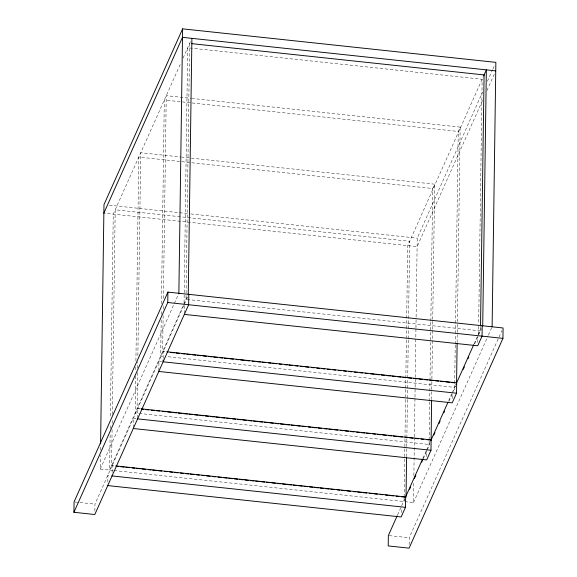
<?xml version="1.0" encoding="UTF-8"?>
<svg xmlns="http://www.w3.org/2000/svg" width="577" height="577" viewBox="0 0 577 577"><rect width="100%" height="100%" fill="white"/><g stroke="black" fill="none" stroke-linecap="round" stroke-linejoin="round"><path stroke-width="0.43" stroke-dasharray="2.88 2.16" d="M94.852 511.056L94.953 504.132L184.005 305.045M113.215 470.457L100.239 469.072L100.427 455.549M100.506 450.147L100.571 445.639M107.798 482.12L107.892 475.196L111.469 475.578M110.135 434.928L109.637 470.075L188.268 294.292M110.221 428.617L110.286 424.117M110.402 416.003L113.258 214.139L180.868 63.001M112.089 429.685L111.577 465.733L114.26 466.021M112.176 423.381L112.226 419.775M112.306 414.365L115.205 209.797L180.536 216.786M112.111 472.476L112.205 465.552L115.782 465.935M133.287 427.651L133.417 418.13L136.107 418.412M135.689 376.06L135.162 413.009L138.747 413.392M135.775 369.749L135.811 367.044M135.905 360.74L138.79 157.074L432.721 188.52L434.661 184.186L181.95 157.139M137.614 372.619L137.102 408.667L140.687 409.05M137.679 368.112L137.766 361.808M137.86 355.497L140.73 152.732L181.055 157.045M137.6 418.008L137.737 408.48L140.42 408.768M158.812 370.585L158.949 361.058L161.632 361.346M161.199 319.896L160.687 355.944L164.272 356.326M161.279 314.487L161.344 309.979M161.43 303.675L164.315 100.001L191.196 102.879M163.14 315.554L162.635 351.602L166.219 351.984M163.233 309.243L163.298 304.743M163.385 298.432L166.255 95.667L191.348 98.35M163.161 358.339L163.262 351.415L165.945 351.703M184.07 302.795L187.684 47.761L482.141 79.265L478.665 324.389M184.337 313.52L184.46 304.858M189.624 43.419L186.003 299.355L480.453 330.866L480.518 326.358M401.217 512.65L401.289 507.457M404.138 497.98L404.088 501.586L404.737 500.136M404.152 497.078L404.982 438.498M404.996 437.597L405.681 388.934M405.696 388.032L405.826 379.024M405.84 378.123L406.388 339.37M406.403 338.468L407.715 245.643L483.403 76.438M406.605 456.688L406.857 438.664M406.872 437.763L407.42 399.017M407.434 398.116L407.564 389.1M407.571 388.198L408.264 339.536M408.278 338.634L409.656 241.309L181.43 216.887M409.143 544.688L409.244 537.764L501.976 330.448M114.109 470.551L413.485 502.589L413.781 481.86M413.868 475.556L414.409 437.705M414.416 436.803L414.964 398.051M414.978 397.149L415.108 388.141M415.123 387.239L415.245 378.223M415.26 377.322L415.952 328.659M415.959 327.758L416.104 317.848M416.118 316.946L417.229 238.15L482.632 91.938M426.728 456.45L426.814 450.392M429.144 440.857L429.093 444.463L139.641 413.485M429.158 439.955L429.692 402.104M429.706 401.203L429.988 381.375M430.002 380.474L430.831 321.901M430.846 321L432.721 188.52M431.61 399.565L431.892 379.738M431.906 378.837L432.591 330.174M432.606 329.272L432.736 320.264M432.743 319.362L434.661 184.186M452.267 398.519L452.332 394.192M455.224 345.039L454.618 387.398L165.173 356.42M455.231 344.137L455.376 334.227M455.39 333.326L458.246 131.455L460.186 127.113L192.242 98.443M457.135 342.5L457.417 322.673M457.431 321.771L460.186 127.113M477.785 342.32L477.857 337.119M478.528 334.307L478.65 325.291M183.075 58.068L190.424 41.638M100.239 469.072L178.87 293.289M184.373 304.223L187.684 296.816M487.414 81.263L492.556 69.759M492.924 68.944L494.763 64.833M482.516 100.441L417.113 246.653L103.867 213.129M486.923 90.582L495.376 71.692M397.56 514.958L404.549 499.329M422.948 458.196L426.259 450.788M426.627 449.966L429.944 442.566M448.711 400.611L451.654 394.026M452.022 393.204L456.241 383.777M474.099 343.842L481.117 328.154M423.193 458.874L429.807 444.088M448.913 401.368L452.959 392.338M453.327 391.516L455.895 385.768M474.633 343.87L481.247 329.085M413.485 502.589L488.077 335.843M488.445 335.021L492.116 326.806M192.098 102.973L458.246 131.455M109.356 205.203L189.905 213.829M190.799 213.923L417.229 238.15M74.938 501.99L94.953 504.132M389.23 535.622L409.244 537.764"/><path stroke-width="0.87" d="M188.787 294.349L188.643 304.735L94.801 514.518L73.921 512.282L74.065 501.896L167.907 292.113L503.079 327.981L502.935 338.367L409.093 548.15L388.213 545.914L388.357 535.528L397.192 515.78M100.593 443.836L103.983 204.633L182.613 28.85L495.859 62.366L492.116 326.806M163.14 360.07L163.118 361.808L456.522 393.204L456.674 382.811L166.84 351.797M73.921 512.282L167.756 302.499L167.907 292.113M178.87 293.289L182.613 28.85M188.268 294.292L191.896 38.356M107.748 485.582L401.152 516.978L405.472 507.334L405.617 496.948L116.677 466.028M406.042 496.343L406.59 457.59M133.273 428.516L426.684 459.912L430.997 450.269L431.596 400.467M456.566 383.056L457.121 343.402M480.533 325.457L484.081 74.931L191.42 43.614M482.199 325.745L482.047 336.131L477.734 345.782L184.33 314.386M482.718 325.803L486.346 69.867L483.771 75.616M103.867 213.129L182.498 37.346L495.744 70.87M405.285 497.684L422.58 459.018M430.68 440.922L447.976 402.256M455.953 384.419L473.731 344.671M409.598 489.26L410.701 486.8M414.38 478.585L415.844 475.297M421.722 462.155L422.826 459.689M433.854 435.051L434.95 432.584M438.996 423.547L440.1 421.087M443.771 412.872L444.506 411.228M463.244 369.338L464.348 366.871M468.019 358.656L468.755 357.019M456.522 393.204L452.209 402.847L158.798 371.451M167.756 302.499L502.935 338.367M170.698 352.468L174.283 352.85M176.072 353.037L179.656 353.42M181.452 353.614L185.037 353.997M186.825 354.191L190.41 354.574M192.206 354.768L195.791 355.151M197.579 355.338L201.164 355.728M202.96 355.915L206.544 356.297M208.333 356.492L211.918 356.874M213.714 357.069L217.298 357.452M219.981 357.74L222.672 358.028M224.467 358.216L228.052 358.598M229.841 358.793L233.425 359.175M236.116 359.464L238.806 359.752M240.595 359.947L244.179 360.329M245.975 360.517L249.56 360.899M252.243 361.188L254.933 361.476M256.729 361.671L260.314 362.053M262.102 362.248L265.687 362.63M268.377 362.919L271.06 363.207M272.856 363.395L276.441 363.777M279.131 364.065L281.814 364.354M284.504 364.642L287.195 364.931M288.983 365.118L292.568 365.508M295.258 365.796L297.948 366.078M300.639 366.366L303.322 366.655M305.118 366.849L308.702 367.232M311.392 367.52L314.076 367.809M316.766 368.097L319.456 368.386M321.245 368.573L324.829 368.955M327.52 369.244L330.21 369.532M332.9 369.821L335.583 370.109M338.273 370.398L340.964 370.686M343.647 370.975L346.337 371.256M349.027 371.545L351.718 371.833M354.401 372.122L357.091 372.41M359.781 372.699L362.471 372.987M365.154 373.276L367.845 373.557M370.535 373.846L374.12 374.235M375.908 374.423L379.493 374.805M381.289 375L384.873 375.382M386.662 375.577L390.247 375.959M392.043 376.146L395.627 376.536M397.416 376.723L401.001 377.106M402.796 377.3L406.381 377.683M408.17 377.877L411.754 378.26M413.55 378.454L417.135 378.837M418.924 379.024L422.508 379.414M424.304 379.601L427.889 379.983M429.677 380.178L433.262 380.56M435.058 380.755L438.643 381.137M440.431 381.325L444.016 381.714M445.812 381.902L449.396 382.284M451.185 382.479L454.77 382.861M141.315 408.862L431.142 439.883M141.589 409.151L143.377 409.338M146.068 409.627L148.758 409.915M151.441 410.204L154.131 410.492M156.821 410.781L159.504 411.062M162.195 411.351L165.779 411.74M167.575 411.928L171.16 412.31M172.949 412.505L176.533 412.887M178.329 413.082L181.914 413.464M183.702 413.651L187.287 414.041M189.083 414.228L192.668 414.611M194.456 414.805L198.041 415.188M199.837 415.382L203.421 415.765M205.21 415.952L208.795 416.342M210.591 416.529L214.175 416.911M215.964 417.106L219.548 417.488M221.344 417.683L224.922 418.065M226.718 418.26L230.302 418.642M232.091 418.83L235.676 419.219M237.472 419.407L241.056 419.789M242.845 419.984L246.429 420.366M248.225 420.561L251.81 420.943M253.599 421.131L257.183 421.52M258.979 421.708L262.564 422.09M264.353 422.285L267.937 422.667M269.733 422.862L273.318 423.244M275.106 423.439L278.691 423.821M280.487 424.008L284.072 424.391M285.86 424.585L289.445 424.968M291.241 425.162L294.825 425.545M296.614 425.739L300.199 426.122M301.995 426.309L305.579 426.699M308.262 426.98L310.953 427.268M312.748 427.463L316.333 427.846M318.122 428.04L321.706 428.422M324.397 428.711L327.087 428.999M328.876 429.187L332.46 429.569M334.256 429.764L337.841 430.146M340.524 430.435L343.214 430.723M345.01 430.918L348.595 431.3M350.383 431.488L353.968 431.877M356.658 432.159L359.348 432.447M361.137 432.642L364.722 433.024M366.51 433.219L370.095 433.601M372.785 433.89L375.476 434.178M377.264 434.366L380.849 434.748M382.645 434.943L386.229 435.325M388.92 435.613L391.603 435.902M393.399 436.097L396.983 436.479M398.772 436.666L402.357 437.049M405.047 437.337L407.737 437.626M409.526 437.82L413.11 438.203M415.801 438.491L418.491 438.78M421.181 439.068L423.864 439.357M426.554 439.638L429.245 439.926M137.586 418.873L430.997 450.269M116.049 466.216L118.739 466.497M120.528 466.692L124.105 467.074M125.894 467.269L129.479 467.651M132.162 467.94L134.845 468.221M136.641 468.416L140.218 468.798M142.007 468.993L145.584 469.375M148.275 469.664L150.958 469.952M152.746 470.14L156.324 470.522M158.12 470.717L161.697 471.099M164.38 471.387L167.07 471.676M169.753 471.957L172.436 472.246M174.225 472.44L177.81 472.823M180.493 473.111L183.176 473.4M185.859 473.681L188.549 473.969M190.338 474.164L193.915 474.546M196.598 474.835L199.289 475.123M201.972 475.405L204.655 475.693M206.443 475.888L210.028 476.27M212.711 476.559L215.394 476.847M218.084 477.129L221.662 477.518M223.45 477.706L227.035 478.088M228.824 478.283L232.401 478.665M234.19 478.852L237.774 479.242M239.563 479.429L243.141 479.812M244.929 480.006L248.514 480.389M250.303 480.576L253.88 480.966M255.669 481.153L259.253 481.535M261.042 481.73L264.619 482.112M266.408 482.3L269.993 482.689M271.781 482.877L275.359 483.259M277.155 483.454L280.732 483.836M282.521 484.024L286.098 484.413M287.894 484.601L291.472 484.983M293.26 485.178L296.838 485.56M298.634 485.747L302.211 486.137M304 486.324L307.584 486.707M309.373 486.901L312.95 487.284M314.739 487.471L318.324 487.861M320.112 488.048L323.69 488.43M325.478 488.625L329.063 489.007M330.852 489.195L334.429 489.584M337.112 489.866L339.803 490.154M341.591 490.349L345.169 490.731M346.957 490.926L350.542 491.308M353.225 491.59L355.908 491.878M357.704 492.073L361.281 492.455M363.07 492.65L366.647 493.032M369.338 493.313L372.021 493.602M373.809 493.797L377.387 494.179M380.077 494.467L382.76 494.756M385.443 495.037L388.133 495.326M389.922 495.52L393.5 495.903M396.183 496.191L398.873 496.48M401.556 496.761L406.028 497.244M112.061 475.938L405.472 507.334"/></g></svg>
